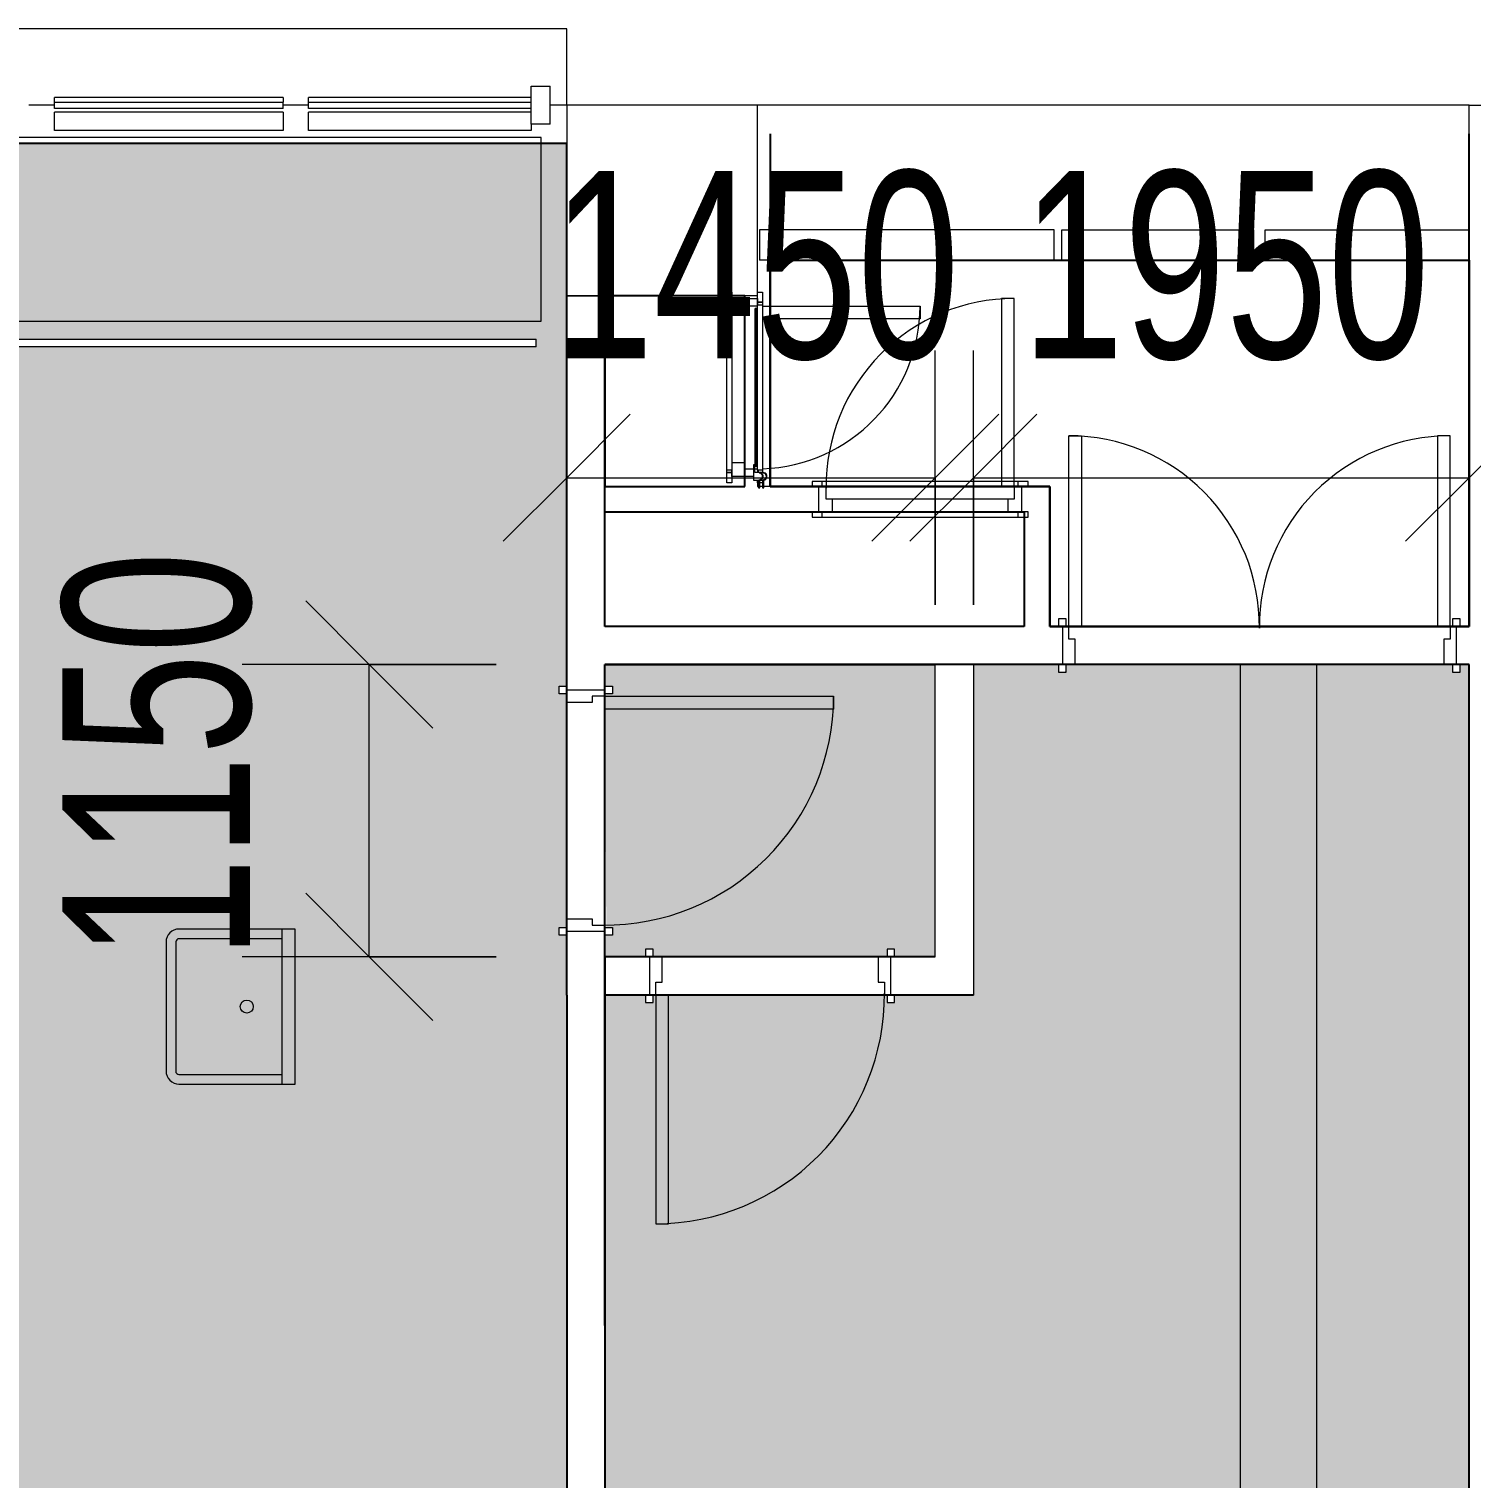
# Model space of a CAD drawing. Header units: millimetres. Extents: x 35540 to 832230, y -10956 to 416550.
# Drawn here: x 73174 to 78847, y 46757 to 52457 of the extents above; entities that cross this region are included whole.
import ezdxf

# ---------------------------------------------------------------- set-up
doc = ezdxf.new("R2010")
doc.units = ezdxf.units.MM
for name, color, linetype, lineweight in [('A-ANNO-DIMS', 211, 'Continuous', 5), ('A-ANNO-DIMS-500', 211, 'Continuous', 5), ('A-AREA-BNDY', 1, 'Continuous', 18), ('A-AREA-PATT', 32, 'Continuous', 5), ('A-DOOR', 31, 'Continuous', 5), ('A-DOOR-FRAM', 31, 'Continuous', 15), ('A-FLOR', 192, 'Continuous', 5), ('A-GLAZ-CURT', 52, 'Continuous', 5), ('A-GLAZ-CWMG', 51, 'Continuous', 5), ('A-WALL', 113, 'Continuous', 5), ('P-SANR-FIXT', 6, 'Continuous', 5), ('S-COLS', 52, 'Continuous', 5)]:
    doc.layers.add(name, color=color, linetype=linetype, lineweight=lineweight)
doc.styles.add('Arial', font='arial.ttf', dxfattribs={"width": 0.7, "height": 737.649701})
doc.dimstyles.new('Linear_-_1_5mm_Arial', dxfattribs={"dimscale": 304.8, "dimtxt": 750, "dimasz": 1.64042, "dimexe": 1.64042, "dimexo": 0.0625, "dimgap": 0.82021, "dimtad": 1, "dimdec": 0, "dimzin": 0, "dimdsep": 46, "dimtxsty": 'Arial', "dimblk1": 'OBLIQUE', "dimblk2": 'OBLIQUE', "dimsah": 1, "dimcen": 0.09, "dimadec": 0, "dimazin": 0, "dimtfac": 1, "dimtdec": 4, "dimtix": 1, "dimtmove": 0, "dimatfit": 3, "dimfxl": 1.64042, "dimfxlon": 1, "dimtvp": 1, "dimtolj": 1, "dimtzin": 0, "dimarcsym": 2})
doc.dimstyles.new('Linear_-_1_5mm_Arial_1', dxfattribs={"dimscale": 304.8, "dimtxt": 750, "dimasz": 1.64042, "dimexe": 1.64042, "dimexo": 0.0625, "dimgap": 0.82021, "dimtad": 1, "dimdec": 0, "dimzin": 0, "dimdsep": 46, "dimtxsty": 'Arial', "dimblk1": 'OBLIQUE', "dimblk2": 'OBLIQUE', "dimsah": 1, "dimcen": 0.09, "dimadec": 0, "dimazin": 0, "dimtfac": 1, "dimtdec": 4, "dimtix": 1, "dimtmove": 2, "dimatfit": 3, "dimfxl": 1.64042, "dimfxlon": 1, "dimtvp": 1, "dimtolj": 1, "dimtzin": 0, "dimarcsym": 2})

# ---------------------------------------------------------------- blocks, each defined once
blk = doc.blocks.new('DLN-Single Door__X02_ - _M06_ 900 x 2450 _WH_-16930746-G_F U_F_A_')
at = {"layer": 'A-DOOR'}
for p, q in [((-460, 105), (-490, 105)), ((-490, 105), (-490, 75)), ((-490, 75), (-460, 75)), ((-460, 75), (-460, 105)), ((490, 105), (460, 105)), ((460, 105), (460, 75)), ((460, 75), (490, 75)), ((490, 75), (490, 105)), ((-460, -75), (-490, -75)), ((-490, -75), (-490, -105)), ((-490, -105), (-460, -105)), ((-460, -105), (-460, -75)), ((-400, -75), (-450, -75)), ((-450, -75), (-450, -975)), ((-400, -975), (-400, -75)), ((490, -75), (460, -75)), ((460, -75), (460, -105)), ((460, -105), (490, -105)), ((490, -105), (490, -75)), ((-450, -975), (-400, -975))]:
    blk.add_line(p, q, dxfattribs=at)
blk.add_arc((-450, -75), 900, 270, 0.5, dxfattribs=at)
at = {"layer": 'A-DOOR-FRAM'}
for p, q in [((-425, 75), (-475, 75)), ((-475, 75), (-475, -75)), ((-425, -25), (-425, 75)), ((425, 75), (425, -25)), ((475, 75), (425, 75)), ((475, -75), (475, 75)), ((-450, -75), (-450, -25)), ((-450, -25), (-425, -25)), ((425, -25), (450, -25)), ((450, -25), (450, -75)), ((-475, -75), (-450, -75)), ((450, -75), (475, -75))]:
    blk.add_line(p, q, dxfattribs=at)
blk = doc.blocks.new('Rectangular Mullion - DLN_40 x 120mm _WD_-14199511-G_F U_F_A_')
at = {"layer": 'A-GLAZ-CWMG', "lineweight": 15}
for p, q in [((76047.3, 51667.5), (76047.3, 51547.5)), ((77206.3, 51667.5), (76047.3, 51667.5)), ((77206.3, 51547.5), (77206.3, 51667.5)), ((77206.3, 51547.5), (76047.3, 51547.5))]:
    blk.add_line(p, q, dxfattribs=at)
blk = doc.blocks.new('DLN-Double Door__X03_ - _M15_1500 x 2450 _WH_-16954916-G_F U_F_A_')
at = {"layer": 'A-DOOR'}
for p, q in [((-700, -75), (-750, -75)), ((-750, -75), (-750, -825)), ((-700, -825), (-700, -75)), ((700, -75), (750, -75)), ((700, -825), (700, -75)), ((750, -75), (750, -825)), ((-750, -825), (-700, -825)), ((750, -825), (700, -825))]:
    blk.add_line(p, q, dxfattribs=at)
for centre, start, end in [((-750, -75), 270, 0.5), ((750, -75), 179.5, 270)]:
    blk.add_arc(centre, 750, start, end, dxfattribs=at)
at = {"layer": 'A-DOOR-FRAM'}
for p, q in [((-760, 105), (-790, 105)), ((-790, 105), (-790, 75)), ((-790, 75), (-760, 75)), ((-725, 75), (-775, 75)), ((-775, 75), (-775, -75)), ((-760, 75), (-760, 105)), ((-725, -25), (-725, 75)), ((725, 75), (725, -25)), ((775, 75), (725, 75)), ((790, 105), (760, 105)), ((760, 105), (760, 75)), ((760, 75), (790, 75)), ((775, -75), (775, 75)), ((790, 75), (790, 105)), ((-750, -75), (-750, -25)), ((-750, -25), (-725, -25)), ((725, -25), (750, -25)), ((750, -25), (750, -75)), ((-760, -75), (-790, -75)), ((-790, -75), (-790, -105)), ((-790, -105), (-760, -105)), ((-775, -75), (-750, -75)), ((-760, -105), (-760, -75)), ((750, -75), (775, -75)), ((790, -75), (760, -75)), ((760, -75), (760, -105)), ((760, -105), (790, -105)), ((790, -105), (790, -75))]:
    blk.add_line(p, q, dxfattribs=at)
blk = doc.blocks.new('DLN-Access Panel__AP06__ - _AP06_ 800 x 2325 _WH_-16253388-G_F U_F_A_')
at = {"layer": 'A-DOOR'}
for p, q in [((-385, 70), (-425, 70)), ((-425, 70), (-425, 50)), ((-385, 50), (-385, 70)), ((385, 70), (-385, 70)), ((385, 70), (385, 50)), ((425, 70), (385, 70)), ((425, 50), (425, 70)), ((-425, 50), (-385, 50)), ((385, 50), (425, 50)), ((-385, -50), (-425, -50)), ((-425, -50), (-425, -70)), ((-385, -70), (-385, -50)), ((-320, -50), (-370, -50)), ((-370, -50), (-370, -790)), ((-320, -790), (-320, -50)), ((385, -50), (385, -70)), ((425, -50), (385, -50)), ((425, -70), (425, -50)), ((-425, -70), (-385, -70)), ((-385, -70), (385, -70)), ((385, -70), (425, -70)), ((-370, -790), (-320, -790))]:
    blk.add_line(p, q, dxfattribs=at)
blk.add_arc((-370, -50), 740, 270, 0.5, dxfattribs=at)
at = {"layer": 'A-DOOR-FRAM'}
for p, q in [((-345, 50), (-400, 50)), ((-400, 50), (-400, -50)), ((-370, -50), (-370, 0)), ((-370, 0), (-345, 0)), ((-345, 0), (-345, 50)), ((345, 50), (345, 0)), ((400, 50), (345, 50)), ((400, -50), (400, 50)), ((-400, -50), (-370, -50)), ((345, 0), (370, 0)), ((370, 0), (370, -50)), ((370, -50), (400, -50))]:
    blk.add_line(p, q, dxfattribs=at)
at = {"layer": 'A-DOOR-FRAM', "lineweight": 5}
for p, q in [((345, 50), (-345, 50)), ((-345, 0), (345, 0)), ((370, -50), (-370, -50))]:
    blk.add_line(p, q, dxfattribs=at)
blk = doc.blocks.new('DLN-Access Panel__AP15_ - _AP06_ 800 x 2325 _WH_-16259647-G_F U_F_A_')
at = {"layer": 'A-DOOR'}
for p, q in [((-320, 690), (-270, 690)), ((-320, 70), (-320, 690)), ((-270, 690), (-270, 70)), ((-375, 70), (-335, 70)), ((-375, 50), (-375, 70)), ((-335, 70), (-335, 50)), ((-325, 50), (-325, 70)), ((-325, 70), (325, 70)), ((325, 70), (325, 50)), ((335, 72.5), (335, 57.5)), ((335, 57.5), (335, 40)), ((395, 75), (364.8, 75)), ((395, 60), (364.8, 60)), ((365, 60), (365, 72.5)), ((365, 70), (395, 70)), ((365, 35), (365, 57.5)), ((375, 70), (375, 60)), ((395, 70), (395, 75)), ((395, 55), (395, 60)), ((-335, 50), (-375, 50)), ((325, 50), (-325, 50)), ((-310, 46.5), (-310, 41.5)), ((310, 46.5), (-310, 46.5)), ((310, 41.5), (-310, 41.5)), ((305, 40), (305, 35)), ((335, 40), (305, 40)), ((305, 35), (365, 35)), ((310, 41.5), (310, 46.5)), ((335, 55), (325, 55)), ((325, 50), (335, 50)), ((365, 55), (395, 55)), ((375, 50), (365, 50)), ((-375, -50), (-335, -50)), ((-375, -70), (-375, -50)), ((-335, -50), (-335, -70)), ((-325, -70), (-325, -50)), ((-325, -50), (325, -50)), ((325, -50), (325, -70)), ((335, -50), (375, -50)), ((335, -70), (335, -50)), ((375, -50), (375, -70)), ((-335, -70), (-375, -70)), ((325, -70), (-325, -70)), ((375, -70), (335, -70))]:
    blk.add_line(p, q, dxfattribs=at)
at = {"layer": 'A-DOOR', "lineweight": 15}
for p, q in [((-335, 50), (-335, 70)), ((-335, 70), (-325, 70)), ((325, 70), (335, 70)), ((-325, 50), (-335, 50)), ((-335, -50), (-325, -50)), ((-335, -70), (-335, -50)), ((325, -50), (335, -50)), ((335, -50), (335, -70)), ((-325, -70), (-335, -70)), ((335, -70), (325, -70))]:
    blk.add_line(p, q, dxfattribs=at)
at = {"layer": 'A-DOOR'}
for centre, radius, start, end in [((-320, 50), 640, 1.8259, 90), ((350, 72.5), 15, 52.1956, 180), ((350, 72.5), 15, 360, 180), ((350, 72.5), 15, 52.1956, 180), ((350, 72.5), 15, 45, 180), ((350, 57.5), 15, 52.1956, 180), ((350, 57.5), 15, 360, 180), ((350, 72.5), 13, 360, 180), ((350, 72.5), 13, 165, 180), ((350, 57.5), 13, 360, 180), ((350, 72.5), 13, 60, 150), ((350, 72.5), 15, 9.5941, 37.9951), ((350, 72.5), 15, 9.5941, 37.9951), ((350, 57.5), 15, 9.5941, 37.9951), ((350, 72.5), 15, 15, 30)]:
    blk.add_arc(centre, radius, start, end, dxfattribs=at)
at = {"layer": 'A-DOOR-FRAM'}
for p, q in [((-350, 50), (-325, 50)), ((-350, -50), (-350, 50)), ((-320, 50), (-320, 0)), ((295, 0), (320, 0)), ((295, -50), (295, 0)), ((320, 40), (320, 50)), ((320, 0), (320, 35)), ((350, 35), (350, -50)), ((-325, -50), (-350, -50)), ((-320, 0), (-295, 0)), ((-295, 0), (-295, -50)), ((350, -50), (325, -50))]:
    blk.add_line(p, q, dxfattribs=at)
at = {"layer": 'A-DOOR-FRAM', "lineweight": 5}
blk.add_line((-295, 0), (295, 0), dxfattribs=at)
blk = doc.blocks.new('System Panel - _DLN__12_12mm laminated clear glass-12865625-G_F U_F_A_')
at = {"layer": 'A-GLAZ-CURT'}
for p, q in [((-450, 12.5), (450, 12.5)), ((-450, -12.5), (-450, 12.5)), ((450, -12.5), (450, 12.5)), ((450, -12.5), (-450, -12.5))]:
    blk.add_line(p, q, dxfattribs=at)
blk = doc.blocks.new('System Panel - _DLN__12_12mm laminated clear glass-11282545-G_F U_F_A_')
at = {"layer": 'A-GLAZ-CURT'}
for p, q in [((-437.5, 12.5), (437.5, 12.5)), ((-437.5, -12.5), (-437.5, 12.5)), ((437.5, -12.5), (437.5, 12.5)), ((437.5, -12.5), (-437.5, -12.5))]:
    blk.add_line(p, q, dxfattribs=at)
blk = doc.blocks.new('Rectangular Mullion - DLN_FRAME-11282483-G_F U_F_A_')
at = {"layer": 'A-GLAZ-CWMG'}
for p, q in [((73273.7, 52170), (73273.7, 52187.5)), ((74173.7, 52187.5), (73273.7, 52187.5)), ((74173.7, 52187.5), (74173.7, 52170)), ((73273.7, 52057.5), (73273.7, 52130.5)), ((74173.7, 52130.5), (73273.7, 52130.5)), ((74173.7, 52130.5), (74173.7, 52057.5)), ((74173.7, 52057.5), (73273.7, 52057.5))]:
    blk.add_line(p, q, dxfattribs=at)
blk = doc.blocks.new('Rectangular Mullion - DLN_FRAME-11282484-G_F U_F_A_')
at = {"layer": 'A-GLAZ-CWMG'}
for p, q in [((74273.7, 52170), (74273.7, 52187.5)), ((75148.7, 52187.5), (74273.7, 52187.5)), ((74273.7, 52057.5), (74273.7, 52130.5)), ((75148.7, 52130.5), (74273.7, 52130.5)), ((75148.7, 52057.5), (74273.7, 52057.5)), ((75148.7, 52082.5), (75148.7, 52057.5))]:
    blk.add_line(p, q, dxfattribs=at)
blk = doc.blocks.new('Rectangular Mullion - DLN_75 x 150mm _WD_-STUR_ OPENING Corten-14010579-G_F U_F_A_')
at = {"layer": 'A-GLAZ-CWMG'}
for p, q in [((0, 75), (-75, 75)), ((-75, 75), (-75, -75)), ((0, 75), (0, -75)), ((-75, -75), (0, -75))]:
    blk.add_line(p, q, dxfattribs=at)
blk = doc.blocks.new('Rectangular Mullion - DLN_40 x 120mm _WD_-12435207-G_F U_F_A_')
at = {"layer": 'A-GLAZ-CWMG'}
for p, q in [((78037.3, 51547.5), (78037.3, 51667.5)), ((78037.3, 51667.5), (78839.3, 51667.5)), ((78839.3, 51547.5), (78037.3, 51547.5))]:
    blk.add_line(p, q, dxfattribs=at)
blk = doc.blocks.new('Rectangular Mullion - DLN_40 x 120mm _WD_-12433716-G_F U_F_A_')
at = {"layer": 'A-GLAZ-CWMG'}
for p, q in [((77237.3, 51547.5), (77237.3, 51667.5)), ((77237.3, 51667.5), (77991.3, 51667.5)), ((77991.3, 51667.5), (77991.3, 51547.5)), ((77991.3, 51547.5), (77237.3, 51547.5))]:
    blk.add_line(p, q, dxfattribs=at)
blk = doc.blocks.new('DLN-Single Door__X02_ - _M06a_ 900 x 2450 _WH_-16930747-G_F U_F_A_')
at = {"layer": 'A-DOOR'}
for p, q in [((-450, 975), (-400, 975)), ((-450, 75), (-450, 975)), ((-400, 975), (-400, 75)), ((-490, 105), (-460, 105)), ((-490, 75), (-490, 105)), ((-460, 75), (-490, 75)), ((-460, 105), (-460, 75)), ((-400, 75), (-450, 75)), ((460, 75), (460, 105)), ((460, 105), (490, 105)), ((490, 75), (460, 75)), ((490, 105), (490, 75)), ((-490, -75), (-460, -75)), ((-490, -105), (-490, -75)), ((-460, -105), (-490, -105)), ((-460, -75), (-460, -105)), ((460, -105), (460, -75)), ((460, -75), (490, -75)), ((490, -105), (460, -105)), ((490, -75), (490, -105))]:
    blk.add_line(p, q, dxfattribs=at)
blk.add_arc((-450, 75), 900, 359.5, 90, dxfattribs=at)
at = {"layer": 'A-DOOR-FRAM'}
for p, q in [((-475, 75), (-450, 75)), ((-475, -75), (-475, 75)), ((-450, 75), (-450, 25)), ((450, 75), (475, 75)), ((450, 25), (450, 75)), ((475, 75), (475, -75)), ((-450, 25), (-425, 25)), ((-425, 25), (-425, -75)), ((425, 25), (450, 25)), ((425, -75), (425, 25)), ((-425, -75), (-475, -75)), ((475, -75), (425, -75))]:
    blk.add_line(p, q, dxfattribs=at)
blk = doc.blocks.new('Service_Sink_3933 - _DLN__Service Sink-4599354-G_F U_F_A_')
at = {"layer": 'P-SANR-FIXT'}
for p, q in [((304.8, 0), (-304.8, 0)), ((-304.8, 0), (-304.8, -457.2)), ((304.8, -50.8), (-304.8, -50.8)), ((-266.7, -50.8), (-266.7, -457.2)), ((266.7, -457.2), (266.7, -50.8)), ((304.8, -457.2), (304.8, 0)), ((-254, -469.9), (254, -469.9)), ((-254, -508), (254, -508))]:
    blk.add_line(p, q, dxfattribs=at)
blk.add_circle((0, -190.5), 25.4, dxfattribs=at)
for centre, radius, start, end in [((-254, -457.2), 50.8, 180, 270), ((-254, -457.2), 12.7, 180, 270), ((254, -457.2), 12.7, 270, 0), ((254, -457.2), 50.8, 270, 360)]:
    blk.add_arc(centre, radius, start, end, dxfattribs=at)
blk = doc.blocks.new('DIMBLOCK50-G_F U_F_A_')
at = {"layer": 'A-ANNO-DIMS-500'}
for p, q in [((74512.3, 49957.5), (74262.3, 50207.5)), ((75012.3, 49957.5), (74012.3, 49957.5)), ((74512.3, 48807.5), (74512.3, 49957.5)), ((74512.3, 49957.5), (74762.3, 49707.5)), ((74512.3, 49957.5), (75012.3, 49957.5)), ((74512.3, 48807.5), (74262.3, 49057.5)), ((75012.3, 48807.5), (74012.3, 48807.5)), ((74512.3, 48807.5), (74762.3, 48557.5)), ((74512.3, 48807.5), (75012.3, 48807.5))]:
    blk.add_line(p, q, dxfattribs=at)
at = {"layer": 'A-ANNO-DIMS-500', "color": 0, "insert": (73305.5, 48798.1), "char_height": 737.65, "width": 1883.077, "attachment_point": 1, "rotation": 90, "line_spacing_factor": 0.938532, "style": 'Arial'}
blk.add_mtext('1150', dxfattribs=at)
blk = doc.blocks.new('_Oblique')
at = {"color": 0, "linetype": 'ByBlock', "lineweight": -2}
blk.add_line((-0.5, -0.5), (0.5, 0.5), dxfattribs=at)
blk = doc.blocks.new('DIMBLOCK51-G_F U_F_A_')
at = {"layer": 'A-ANNO-DIMS-500'}
for p, q in [((76889.3, 50192.5), (76889.3, 51192.5)), ((78839.3, 50192.5), (78839.3, 51192.5)), ((76889.3, 50692.5), (77139.3, 50942.5)), ((78839.3, 50692.5), (79089.3, 50942.5)), ((76889.3, 50692.5), (76639.3, 50442.5)), ((76889.3, 50692.5), (78839.3, 50692.5)), ((76889.3, 50692.5), (76889.3, 50192.5)), ((78839.3, 50692.5), (78589.3, 50442.5)), ((78839.3, 50692.5), (78839.3, 50192.5))]:
    blk.add_line(p, q, dxfattribs=at)
at = {"layer": 'A-ANNO-DIMS-500', "color": 0, "insert": (77079.7, 51899.4), "char_height": 737.65, "width": 1883.077, "attachment_point": 1, "line_spacing_factor": 0.938532, "style": 'Arial'}
blk.add_mtext('1950', dxfattribs=at)
blk = doc.blocks.new('DIMBLOCK52-G_F U_F_A_')
at = {"layer": 'A-ANNO-DIMS-500'}
for p, q in [((75289.3, 50192.5), (75289.3, 51192.5)), ((76739.3, 50192.5), (76739.3, 51192.5)), ((75289.3, 50692.5), (75539.3, 50942.5)), ((76739.3, 50692.5), (76989.3, 50942.5)), ((75289.3, 50692.5), (75039.3, 50442.5)), ((75289.3, 50692.5), (76739.3, 50692.5)), ((75289.3, 50692.5), (75289.3, 50192.5)), ((76739.3, 50692.5), (76489.3, 50442.5)), ((76739.3, 50692.5), (76739.3, 50192.5))]:
    blk.add_line(p, q, dxfattribs=at)
at = {"layer": 'A-ANNO-DIMS-500', "color": 0, "insert": (75229.7, 51899.4), "char_height": 737.65, "width": 1883.077, "attachment_point": 1, "line_spacing_factor": 0.938532, "style": 'Arial'}
blk.add_mtext('1450', dxfattribs=at)

msp = doc.modelspace()

# ---------------------------------------------------------------- hatches: boundary and pattern name
at = {"layer": 'A-AREA-PATT'}
h = msp.add_hatch(color=231, dxfattribs=at)
h.paths.add_polyline_path([(64843.4, 37307.5), (75289.3, 37307.5), (75289.3, 37392.5), (75259.3, 37392.5), (75259.3, 37422.5), (75289.3, 37422.5), (75289.3, 38342.5), (75259.3, 38342.5), (75259.3, 38372.5), (75289.3, 38372.5), (75289.3, 38642.5), (75279.3, 38642.5), (75279.3, 39622.5), (75289.3, 39622.5), (75289.3, 48892.5), (75259.3, 48892.5), (75259.3, 48922.5), (75289.3, 48922.5), (75289.3, 49842.5), (75259.3, 49842.5), (75259.3, 49872.5), (75289.3, 49872.5), (75289.3, 52007.5), (71391.2, 52007.5), (71391.2, 51997.5), (71356.2, 51997.5), (71356.2, 52007.5), (71091.2, 52007.5), (71091.2, 51997.5), (71056.2, 51997.5), (71056.2, 52007.5), (67167.6, 52007.5), (67167.6, 51992.1), (66160.5, 51992.1), (66160.5, 52007.5), (65741, 52007.5), (66021.1, 51727.4), (65915, 51621.3), (65528.9, 52007.5), (64965.3, 52007.5), (64965.3, 51432.5), (65015.3, 51432.5), (65015.3, 51357.5), (64865.3, 51361.7), (64865.3, 51432.5), (64940.3, 51432.5), (64940.3, 52007.5), (64795.3, 52007.5), (64795.3, 51357.5), (64645.3, 51357.5), (64645.3, 52007.5), (64525.3, 52007.5), (64525.3, 51432.5), (64575.3, 51432.5), (64575.3, 51357.5), (64425.3, 51357.5), (64425.3, 51432.5), (64500.3, 51432.5), (64500.3, 52007.5), (64355.3, 52007.5), (64355.3, 51357.5), (64205.3, 51357.5), (64205.3, 52007.5), (63989.3, 52007.5), (63989.3, 51307.5), (63289.3, 51307.5), (63289.3, 45607.5), (63139.3, 45607.5), (63139.3, 43380.4), (63208.7, 43380.4), (63208.7, 42380.4), (63139.3, 42380.4), (63139.3, 41781), (63453.9, 42325.8), (63583.8, 42250.8), (63139.3, 41481), (63139.3, 41335.4), (63938.8, 41335.4), (63938.8, 41185.4), (63139.3, 41185.4), (63145.1, 41115.4), (63938.8, 41115.4), (63938.8, 40965.4), (63139.3, 40965.4), (63142.1, 40904), (63938.8, 40904), (63938.8, 40754), (63139.3, 40754), (63139.3, 40457.5), (63989.3, 40457.5), (63989.3, 39607.5), (63289.3, 39607.5), (63289.3, 37307.5), (64836.8, 37307.5)], flags=0)
h.paths.add_polyline_path([(69227.9, 37577.5), (65059.3, 37577.5), (64920.3, 37588.4), (64798.5, 37613.6), (64729, 37633.6), (64625.4, 37676.5), (64491.5, 37756.2), (64409.6, 37819.1), (64333.2, 37891.6), (64277.5, 37954), (64212.6, 38045.5), (64143.7, 38178.8), (64113.6, 38253.4), (64084.4, 38355), (64065.6, 38465.5), (64059.3, 38577.5), (64054, 42802.3), (64038.4, 42901.2), (64010.2, 43004.7), (63966.7, 43113.3), (63928.1, 43182.2), (63555.2, 43650.8), (63507.5, 43741.1), (63464.7, 43847.8), (63439.3, 43935.5), (63427.6, 43984.2), (63413.9, 44080.4), (63409.3, 44177.5), (63414.9, 50315.1), (63439.3, 50449.6), (63464.3, 50537.8), (63506, 50641.4), (63558.3, 50739.5), (63620.6, 50831), (63691.8, 50914.6), (63770.3, 50989.3), (63854.6, 51054.2), (63966.4, 51120.9), (64028, 51151.4), (64121, 51187.1), (64225.1, 51215), (64331.6, 51231.8), (64439.3, 51237.5), (75169.3, 51237.5), (75169.3, 51207.5), (64420.3, 51206.4), (64327.3, 51201.2), (64216.8, 51182.4), (64101.9, 51148.4), (63961.9, 51084.4), (63888.3, 51040.8), (63797.5, 50972.9), (63716.2, 50896.7), (63644.6, 50812.9), (63583.2, 50722.5), (63532.1, 50626.4), (63492, 50525.8), (63459.7, 50402.6), (63445.3, 50315.1), (63439.3, 50207.5), (63444.8, 44080.4), (63450.3, 44037.7), (63464.7, 43953.6), (63515.9, 43797.8), (63557.2, 43709.3), (63608.6, 43624.9), (63974.8, 43165.4), (64016.4, 43075.3), (64047.2, 42987.7), (64070.4, 42894.2), (64084.5, 42798.8), (64089.3, 42702.4), (64089.3, 38577.5), (64096, 38465.5), (64115.4, 38355.4), (64158.3, 38221.9), (64192.5, 38143.6), (64249.3, 38045.5), (64317.6, 37954), (64397.1, 37870.4), (64487.6, 37795.7), (64543.2, 37756.2), (64638.4, 37703.5), (64738.9, 37661.9), (64843.4, 37631.8), (64950.7, 37613.6), (65059.3, 37607.5), (75273.1, 37607.5), (75273.1, 37577.5), (72784.4, 37577.5)], flags=0)
h = msp.add_hatch(color=231, dxfattribs=at)
h.paths.add_polyline_path([(76039.3, 38657.5), (78839.3, 38657.5), (78839.3, 49957.5), (78804.3, 49957.5), (78804.3, 49927.5), (78774.3, 49927.5), (78774.3, 49957.5), (77254.3, 49957.5), (77249.3, 49927.5), (77224.3, 49927.5), (77224.3, 49957.5), (76889.3, 49957.5), (76889.3, 48657.5), (76579.3, 48657.5), (76579.3, 48627.5), (76549.3, 48627.5), (76549.3, 48657.5), (75629.3, 48657.5), (75629.3, 48627.5), (75599.3, 48627.5), (75599.3, 48657.5), (75439.3, 48657.5), (75439.3, 40357.5), (76039.3, 40357.5), (76039.3, 39247.7)], flags=0)
h.paths.add_polyline_path([(75664.3, 48807.5), (76549.3, 48807.5), (76549.3, 48837.5), (76579.3, 48837.5), (76579.3, 48807.5), (76739.3, 48807.5), (76739.3, 49957.5), (75439.3, 49957.5), (75439.3, 49872.5), (75469.3, 49872.5), (75469.3, 49842.5), (75439.3, 49838.5), (75444.9, 48922.5), (75469.3, 48922.5), (75469.3, 48892.5), (75439.3, 48892.5), (75439.3, 48807.5), (75599.3, 48807.5), (75599.3, 48837.5), (75629.3, 48837.5), (75629.3, 48807.5), (75639.3, 48807.5)], flags=0)

# ---------------------------------------------------------------- linework, layer by layer
at = {"layer": 'A-AREA-BNDY', "color": 7, "lineweight": 25}
for p, q in [((76089.3, 52045), (76089.3, 50657.5)), ((78839.3, 50107.5), (78839.3, 52045)), ((75289.3, 52007.5), (63989.3, 52007.5)), ((75289.3, 48657.5), (75289.3, 52007.5)), ((76089.3, 50657.5), (76089.3, 51547.5)), ((76089.3, 51547.5), (78839.3, 51547.5)), ((78839.3, 51547.5), (78839.3, 50107.5)), ((75439.3, 50107.5), (75439.3, 51407.5)), ((75989.3, 51407.5), (75439.3, 51407.5)), ((75439.3, 51407.5), (75439.3, 50657.5)), ((75989.3, 50657.5), (75989.3, 51407.5)), ((75439.3, 50657.5), (75989.3, 50657.5)), ((76089.3, 50657.5), (77189.3, 50657.5)), ((77189.3, 50657.5), (76089.3, 50657.5)), ((77189.3, 50657.5), (77189.3, 50107.5)), ((77189.3, 50107.5), (77189.3, 50657.5)), ((75439.3, 50557.5), (77089.3, 50557.5)), ((75439.3, 50107.5), (75439.3, 50557.5)), ((77089.3, 50557.5), (77089.3, 50107.5)), ((77089.3, 50107.5), (75439.3, 50107.5)), ((77189.3, 50107.5), (78739.3, 50107.5)), ((78839.3, 50107.5), (77189.3, 50107.5)), ((78739.3, 50107.5), (78839.3, 50107.5)), ((78839.3, 49957.5), (75439.3, 49957.5)), ((75439.3, 49957.5), (76739.3, 49957.5)), ((75439.3, 47357.5), (75439.3, 49957.5)), ((78839.3, 38657.5), (78839.3, 49957.5)), ((75439.3, 48807.5), (75439.3, 48507.5)), ((76739.3, 48807.5), (75439.3, 48807.5)), ((75289.3, 48657.5), (75289.3, 40357.5)), ((76889.3, 48657.5), (75439.3, 48657.5)), ((75439.3, 48657.5), (75439.3, 40357.5))]:
    msp.add_line(p, q, dxfattribs=at)
at = {"layer": 'A-FLOR'}
for p, q in [((75289.3, 52457.5), (62839.3, 52457.5)), ((75289.3, 52157.5), (75289.3, 52457.5)), ((73273.7, 52157.5), (73173.7, 52157.5)), ((74273.7, 52157.5), (74173.7, 52157.5)), ((75289.3, 52157.5), (75223.7, 52157.5)), ((78839.3, 52157.5), (76039.3, 52157.5)), ((75189.3, 52030.5), (71391.2, 52030.5)), ((75189.3, 51307.5), (75189.3, 52030.5)), ((64039.3, 51307.5), (75189.3, 51307.5)), ((76039.3, 50672.5), (76039.3, 50657.5)), ((77264.3, 50107.5), (78764.3, 50107.5)), ((78739.3, 49957.5), (77289.3, 49957.5)), ((77939.3, 38657.5), (77939.3, 49957.5)), ((78239.3, 49957.5), (78239.3, 38657.5)), ((75439.3, 49832.5), (75439.3, 48932.5)), ((75664.3, 48807.5), (76514.3, 48807.5)), ((76539.3, 48657.5), (75639.3, 48657.5))]:
    msp.add_line(p, q, dxfattribs=at)
at = {"layer": 'A-WALL', "lineweight": 18}
for p, q in [((78839.3, 50107.5), (78839.3, 52157.5)), ((78839.3, 52157.5), (83539.3, 52157.5)), ((75289.3, 49872.5), (75289.3, 51407.5)), ((75289.3, 51407.5), (75439.3, 51407.5)), ((75439.3, 51407.5), (75439.3, 50657.5)), ((64439.3, 51237.5), (75169.3, 51237.5)), ((75169.3, 51207.5), (64439.3, 51207.5)), ((75169.3, 51207.5), (75169.3, 51237.5)), ((75439.3, 50657.5), (75939.3, 50657.5)), ((76039.3, 50657.5), (76044.3, 50657.5)), ((76059.3, 50657.5), (76048.5, 50657.5)), ((76254.3, 50657.5), (76063.5, 50657.5)), ((77104.3, 50657.5), (77189.3, 50657.5)), ((77189.3, 50657.5), (77189.3, 50107.5)), ((75439.3, 50557.5), (75439.3, 50107.5)), ((76254.3, 50557.5), (75439.3, 50557.5)), ((77089.3, 50107.5), (77089.3, 50537.5)), ((75439.3, 50107.5), (77089.3, 50107.5)), ((77189.3, 50107.5), (77224.3, 50107.5)), ((78839.3, 50107.5), (78804.3, 50107.5)), ((76739.3, 49957.5), (75439.3, 49957.5)), ((75439.3, 49957.5), (75439.3, 49872.5)), ((76739.3, 48807.5), (76739.3, 49957.5)), ((77224.3, 49957.5), (76889.3, 49957.5)), ((76889.3, 49957.5), (76889.3, 48657.5)), ((78804.3, 49957.5), (78839.3, 49957.5)), ((78839.3, 38657.5), (78839.3, 49957.5)), ((75289.3, 40357.5), (75289.3, 48892.5)), ((75439.3, 48807.5), (75439.3, 48892.5)), ((75439.3, 48807.5), (75599.3, 48807.5)), ((76739.3, 48807.5), (76579.3, 48807.5)), ((75439.3, 40357.5), (75439.3, 48657.5)), ((75439.3, 48657.5), (75599.3, 48657.5)), ((76889.3, 48657.5), (76579.3, 48657.5))]:
    msp.add_line(p, q, dxfattribs=at)
at = {"layer": 'S-COLS', "color": 253, "lineweight": 20}
for p, q in [((76039.3, 52157.5), (75289.3, 52157.5)), ((75289.3, 52157.5), (75289.3, 51407.5)), ((76039.3, 51422.5), (76039.3, 52157.5)), ((75919.3, 51407.5), (75289.3, 51407.5)), ((76039.3, 51407.5), (75939.3, 51407.5))]:
    msp.add_line(p, q, dxfattribs=at)

# ---------------------------------------------------------------- block references
at = {"layer": 'A-DOOR'}
for name, p, rotation in [('DLN-Access Panel__AP15_ - _AP06_ 800 x 2325 _WH_-16259647-G_F U_F_A_', (75989.3, 51047.5), 270.0000000000001), ('DLN-Access Panel__AP06__ - _AP06_ 800 x 2325 _WH_-16253388-G_F U_F_A_', (76679.3, 50607.5), 180), ('DLN-Double Door__X03_ - _M15_1500 x 2450 _WH_-16954916-G_F U_F_A_', (78014.3, 50032.5), 180), ('DLN-Single Door__X02_ - _M06a_ 900 x 2450 _WH_-16930747-G_F U_F_A_', (75364.3, 49382.5), 270)]:
    msp.add_blockref(name, p, dxfattribs=dict(at, rotation=rotation))
msp.add_blockref('DLN-Single Door__X02_ - _M06_ 900 x 2450 _WH_-16930746-G_F U_F_A_', (76089.3, 48732.5), dxfattribs=at)
at = {"layer": 'A-GLAZ-CURT'}
for name, p in [('System Panel - _DLN__12_12mm laminated clear glass-12865625-G_F U_F_A_', (73723.7, 52157.5)), ('System Panel - _DLN__12_12mm laminated clear glass-11282545-G_F U_F_A_', (74711.2, 52157.5))]:
    msp.add_blockref(name, p, dxfattribs=at)
at = {"layer": 'A-GLAZ-CWMG', "extrusion": (0, 0, -1), "rotation": 180}
msp.add_blockref('Rectangular Mullion - DLN_75 x 150mm _WD_-STUR_ OPENING Corten-14010579-G_F U_F_A_', (-75223.7, 52157.5), dxfattribs=at)
at = {"layer": 'A-GLAZ-CWMG'}
for name in ['Rectangular Mullion - DLN_FRAME-11282483-G_F U_F_A_', 'Rectangular Mullion - DLN_FRAME-11282484-G_F U_F_A_', 'Rectangular Mullion - DLN_40 x 120mm _WD_-12433716-G_F U_F_A_', 'Rectangular Mullion - DLN_40 x 120mm _WD_-12435207-G_F U_F_A_']:
    msp.add_blockref(name, (0, 0), dxfattribs=at)
at = {"layer": 'A-GLAZ-CWMG', "lineweight": 15}
msp.add_blockref('Rectangular Mullion - DLN_40 x 120mm _WD_-14199511-G_F U_F_A_', (0, 0), dxfattribs=at)
at = {"layer": 'P-SANR-FIXT', "rotation": 270.0000000000006}
msp.add_blockref('Service_Sink_3933 - _DLN__Service Sink-4599354-G_F U_F_A_', (74221, 48612.1), dxfattribs=at)

# ---------------------------------------------------------------- dimensions: what is measured, and where the dimension line sits
at = {"layer": 'A-ANNO-DIMS'}
for base, p1, p2, override, picture, middle in [((76739.3, 50692.5), (75289.3, 50192.5), (76739.3, 50192.5), {"dimpost": '<>', "dimfxl": 1450}, 'DIMBLOCK52-G_F U_F_A_', (76014.3, 51319.1)), ((78839.3, 50692.5), (76889.3, 50192.5), (78839.3, 50192.5), {"dimpost": '<>', "dimfxl": 1950.000001}, 'DIMBLOCK51-G_F U_F_A_', (77864.3, 51319.1))]:
    dim = msp.add_linear_dim(base=base, p1=p1, p2=p2, dimstyle='Linear_-_1_5mm_Arial', override=override, dxfattribs=at)
    dim.commit()
    dim.dimension.update_dxf_attribs({"geometry": picture, "text_midpoint": middle})
dim = msp.add_linear_dim(base=(74512.3, 49957.5), p1=(75012.3, 48807.5), p2=(75012.3, 49957.5), angle=90, dimstyle='Linear_-_1_5mm_Arial_1', override={"dimpost": '<>', "dimfxl": 1150}, dxfattribs=at)
dim.commit()
dim.dimension.update_dxf_attribs({"geometry": 'DIMBLOCK50-G_F U_F_A_', "text_midpoint": (73797.2, 49739.7), "dimtype": 160, "text_rotation": 90})

doc.saveas('drawing.dxf')
